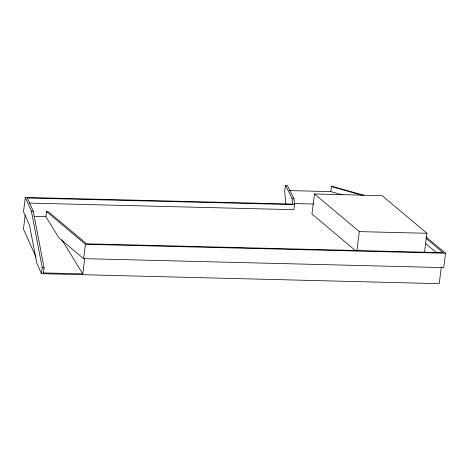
<?xml version="1.0" encoding="UTF-8"?>
<svg xmlns="http://www.w3.org/2000/svg" width="469" height="469" viewBox="0 0 469 469"><rect width="100%" height="100%" fill="white"/><g stroke="black" fill="none" stroke-linecap="round" stroke-linejoin="round"><path stroke-width="0.7" d="M29.658 203.112L293.858 209.684L294.491 204.648L293.928 198.481L287.28 185.484L285.428 185.325L292.04 198.27L292.574 204.079L25.314 197.437L23.497 211.795L29.576 225.478L36.775 263.074L41.477 273.667L439.219 283.675L441.323 267.025M25.185 215.259L23.45 229.013L36.019 257.311M425.999 236.827L445.55 253.248L443.738 267.606L83.629 258.648L58.965 237.93L45.903 216.643L46.537 211.607L48.313 211.654L86.583 243.798L443.135 252.668L425.84 238.141M41.477 273.667L42.228 267.717L31.388 211.114L25.314 197.437M43.353 273.826L44.104 267.881L33.264 211.279L27.366 198.006L294.491 204.648M83.629 258.648L85.446 244.29L46.537 211.607M43.465 272.917L82.778 273.89L84.678 258.876M285.428 185.325L284.66 191.381L285.814 203.997M424.486 252.633L426.931 233.286L382.124 195.649L314.494 193.967L311.961 214.034L355.649 250.727M342.64 194.957L330.821 191.616L331.46 186.58L333.236 186.627L364.067 195.344M356.856 250.95L359.301 231.604L314.494 193.967M289.543 190.59L330.821 191.616M294.022 203.534L313.661 204.021M34.02 216.344L45.903 216.643M359.301 231.604L426.931 233.286M85.446 244.29L445.55 253.248M31.388 211.114L33.264 211.279M42.228 267.717L44.104 267.881M292.04 198.27L293.928 198.481M331.46 186.58L362.291 195.303M425.764 243.64L436.363 252.545M61.879 239.835L82.778 273.89"/></g></svg>
